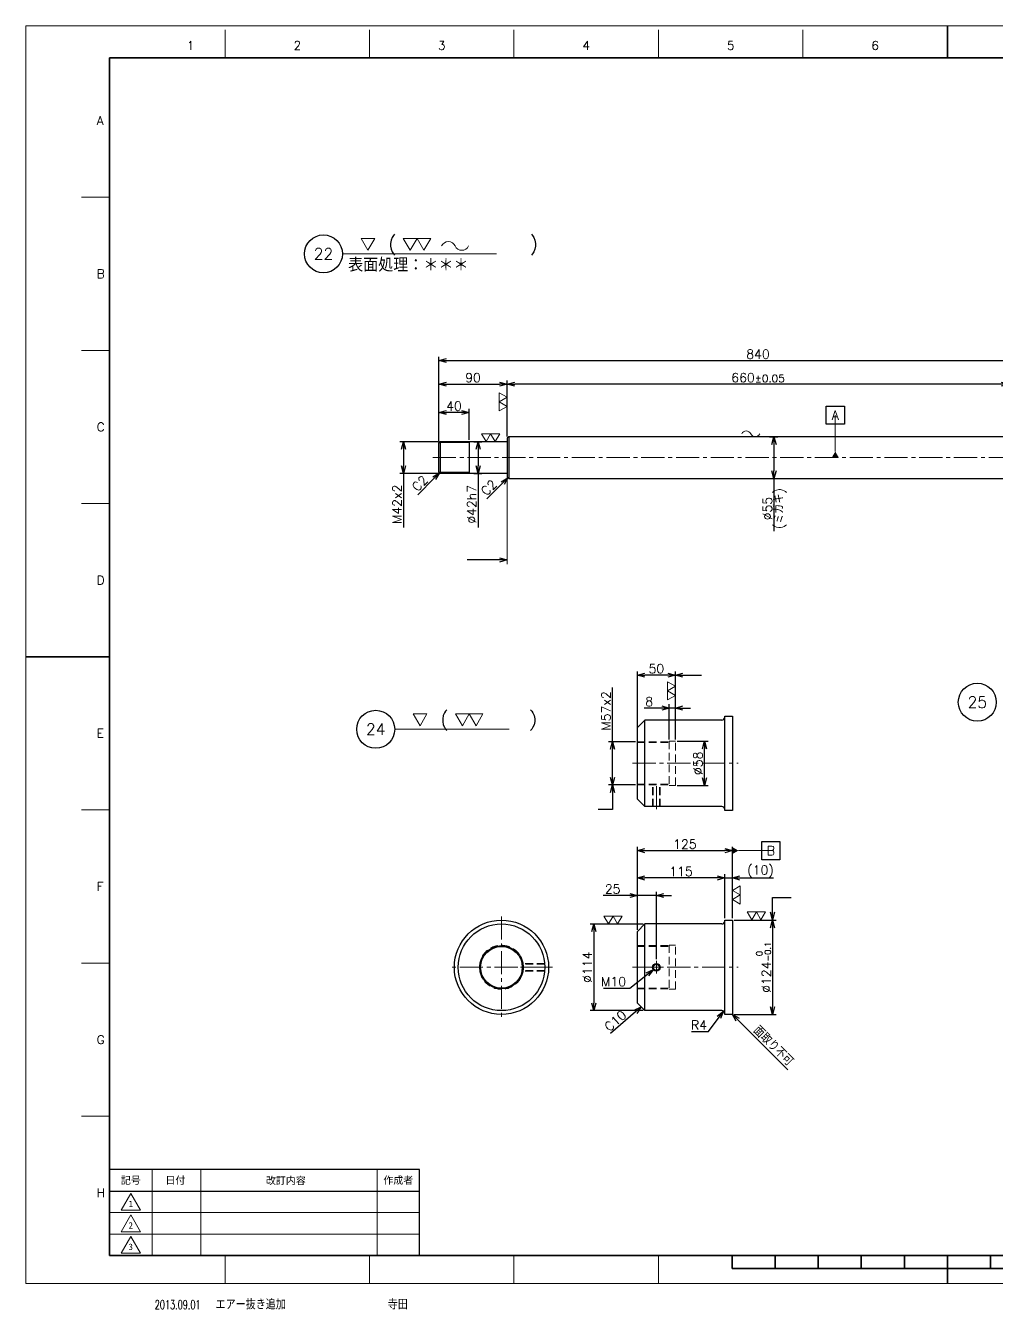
# Model space of a CAD drawing. Header units: millimetres. Extents: x 0 to 2352, y -34 to 1655.
# Drawn here: x 0 to 1277, y -34 to 1655 of the extents above; entities that cross this region are included whole.
import ezdxf
from ezdxf import colors
from ezdxf.entities.mleader import LeaderData, LeaderLine
from ezdxf.enums import TextEntityAlignment as Align
from ezdxf.math import Vec2, Vec3

# ---------------------------------------------------------------- set-up
doc = ezdxf.new("R2010")
doc.units = ezdxf.units.MM
doc.header["$LTSCALE"] = 1.6
doc.header["$PDMODE"] = 99
doc.header["$PDSIZE"] = 1
doc.linetypes.add('CENTER2', pattern=[28.575, 19.05, -3.175, 3.175, -3.175])
doc.linetypes.add('HIDDEN', pattern=[9.525, 6.35, -3.175])
for name, color, linetype, lineweight in [('04_HIDDEN', 2, 'HIDDEN', 13), ('05_CENTER', 4, 'CENTER2', 13), ('07_TEXT', 3, 'Continuous', 13), ('08_DIM', 3, 'Continuous', 13), ('90_FRAME', 5, 'Continuous', 35)]:
    doc.layers.add(name, color=color, linetype=linetype, lineweight=lineweight)
doc.layers.add('91_BLANK', color=5, linetype='Continuous', lineweight=0, plot=False)
doc.styles.add('KSS_TXT', font='txt.shx', dxfattribs={"bigfont": 'extfont2.shx'})
doc.styles.add('KSS_TXT_L', font='txt.shx', dxfattribs={"height": 3, "bigfont": 'extfont2.shx'})
doc.styles.add('MS_G', font='MS Gothic.ttf')
doc.styles.get("Standard").update_dxf_attribs({"font": 'txt.shx', "bigfont": 'extfont2.shx'})
doc.styles.add('表題用', font='MS PGothic.ttf')
doc.dimstyles.new('KSS_DIM', dxfattribs={"dimscale": 4, "dimtxt": 3, "dimasz": 2.5, "dimexe": 1.25, "dimexo": 0.625, "dimtad": 1, "dimdsep": 46, "dimtxsty": 'KSS_TXT', "dimblk": 'OPEN30', "dimcen": 0, "dimazin": 2, "dimtfac": 0.75, "dimtmove": 0, "dimatfit": 3, "dimldrblk": 'OPEN30', "dimfxl": 1.25, "dimtolj": 1, "dimarcsym": 0})
doc.dimstyles.new('KSS_DIM$3', dxfattribs={"dimscale": 4, "dimtxt": 3, "dimasz": 2.5, "dimexe": 1.25, "dimexo": 0.625, "dimtad": 1, "dimtih": 1, "dimtoh": 1, "dimdsep": 46, "dimtxsty": 'KSS_TXT', "dimblk": 'OPEN30', "dimcen": 0, "dimazin": 2, "dimtfac": 0.75, "dimtofl": 0, "dimtmove": 0, "dimatfit": 3, "dimldrblk": 'OPEN30', "dimfxl": 1.25, "dimtolj": 1, "dimarcsym": 0})
doc.dimstyles.new('KSS_DIM$4', dxfattribs={"dimscale": 4, "dimtxt": 3, "dimasz": 2.5, "dimexe": 1.25, "dimexo": 0.625, "dimtad": 1, "dimtih": 1, "dimtoh": 1, "dimdsep": 46, "dimtxsty": 'KSS_TXT', "dimblk": 'OPEN30', "dimcen": 0, "dimse1": 1, "dimazin": 2, "dimtfac": 0.75, "dimtofl": 0, "dimtmove": 0, "dimatfit": 3, "dimldrblk": 'OPEN30', "dimfxl": 1.25, "dimtolj": 1, "dimarcsym": 0})

# ---------------------------------------------------------------- blocks, each defined once
blk = doc.blocks.new('AM_BALLOON1')
at = {"transparency": 16777216}
blk.add_circle((0, 0), 5, dxfattribs=at)
blk.add_attdef('B_NUMBER', text='', height=3, dxfattribs=at).set_placement((0, 0), align=Align.MIDDLE_CENTER)
blk = doc.blocks.new('_OPEN')
at = {"color": 0, "linetype": 'ByBlock'}
for p, q in [((-1, 0.17), (0, 0)), ((0, 0), (-1, -0.17)), ((0, 0), (-1, 0))]:
    blk.add_line(p, q, dxfattribs=at)
blk = doc.blocks.new('p1ba01')
for p, q in [((0, 0), (-1.5, 2.6)), ((-1.5, 2.6), (1.5, 2.6)), ((1.5, 2.6), (0, 0))]:
    blk.add_line(p, q)
blk = doc.blocks.new('p1ba02')
for p, q in [((-1.5, 2.6), (1.5, 2.6)), ((0, 0), (-1.5, 2.6)), ((1.5, 2.6), (0, 0)), ((3, 0), (1.5, 2.6)), ((1.5, 2.6), (4.5, 2.6)), ((4.5, 2.6), (3, 0))]:
    blk.add_line(p, q)
blk = doc.blocks.new('p1ba05')
for centre, start, end in [((-2.95, 0.29), 24.2276, 155.5758), ((0, 1.62), 204.2276, 335.5758)]:
    blk.add_arc(centre, 1.62, start, end)
blk = doc.blocks.new('M10Tz')
at = {"color": 0}
for radius in [5, 4]:
    blk.add_circle((0, 0), radius, dxfattribs=at)
at = {"layer": '05_CENTER'}
for p, q in [((8.3, 0), (-8.3, 0)), ((0, -8.3), (0, 8.3))]:
    blk.add_line(p, q, dxfattribs=at)
blk = doc.blocks.new('_Open30')
at = {"color": 0, "linetype": 'ByBlock', "lineweight": -2}
for p, q in [((-1, 0.27), (0, 0)), ((0, 0), (-1, -0.27)), ((0, 0), (-1, 0))]:
    blk.add_line(p, q, dxfattribs=at)
blk = doc.blocks.new('*D154')
at = {"layer": '08_DIM', "color": 0, "lineweight": -2, "transparency": 16777216}
for p, q in [((543.6, 1108.4), (543.6, 1151.2)), ((583.6, 1110.4), (583.6, 1151.2)), ((573.6, 1146.2), (553.6, 1146.2))]:
    blk.add_line(p, q, dxfattribs=at)
at = {"layer": 'Defpoints', "color": 0, "transparency": 16777216}
for p in [(543.6, 1146.2), (543.6, 1105.9), (583.6, 1107.9)]:
    blk.add_point(p, dxfattribs=at)
at = {"layer": '08_DIM', "color": 0, "lineweight": -2, "transparency": 16777216, "xscale": 10, "yscale": 10, "zscale": 10, "rotation": 180}
blk.add_blockref('_Open30', (543.6, 1146.2), dxfattribs=at)
at = {"layer": '08_DIM', "color": 0, "lineweight": -2, "transparency": 16777216, "xscale": 10, "yscale": 10, "zscale": 10}
blk.add_blockref('_Open30', (583.6, 1146.2), dxfattribs=at)
at = {"layer": '08_DIM', "color": 0, "transparency": 16777216, "insert": (563.6, 1154.7), "char_height": 12, "attachment_point": 5, "style": 'KSS_TXT'}
blk.add_mtext('\\A1;40', dxfattribs=at)
blk = doc.blocks.new('*D155')
at = {"layer": '08_DIM', "color": 0, "lineweight": -2, "transparency": 16777216}
for p, q in [((543.6, 1108.4), (543.6, 1188.6)), ((553.6, 1183.6), (623.6, 1183.6)), ((633.6, 1114.9), (633.6, 1188.6))]:
    blk.add_line(p, q, dxfattribs=at)
at = {"layer": 'Defpoints', "color": 0, "transparency": 16777216}
for p in [(633.6, 1183.6), (543.6, 1105.9), (633.6, 1112.4)]:
    blk.add_point(p, dxfattribs=at)
at = {"layer": '08_DIM', "color": 0, "lineweight": -2, "transparency": 16777216, "xscale": 10, "yscale": 10, "zscale": 10, "rotation": 180}
blk.add_blockref('_Open30', (543.6, 1183.6), dxfattribs=at)
at = {"layer": '08_DIM', "color": 0, "lineweight": -2, "transparency": 16777216, "xscale": 10, "yscale": 10, "zscale": 10}
blk.add_blockref('_Open30', (633.6, 1183.6), dxfattribs=at)
at = {"layer": '08_DIM', "color": 0, "transparency": 16777216, "insert": (588.6, 1192.1), "char_height": 12, "attachment_point": 5, "style": 'KSS_TXT'}
blk.add_mtext('\\A1;90', dxfattribs=at)
blk = doc.blocks.new('*D156')
at = {"layer": '08_DIM', "color": 0, "lineweight": -2, "transparency": 16777216}
for p, q in [((543.6, 1108.4), (543.6, 1219.6)), ((1383.6, 1108.4), (1383.6, 1219.6)), ((553.6, 1214.6), (1373.6, 1214.6))]:
    blk.add_line(p, q, dxfattribs=at)
at = {"layer": 'Defpoints', "color": 0, "transparency": 16777216}
for p in [(1383.6, 1214.6), (543.6, 1105.9), (1383.6, 1105.9)]:
    blk.add_point(p, dxfattribs=at)
at = {"layer": '08_DIM', "color": 0, "lineweight": -2, "transparency": 16777216, "xscale": 10, "yscale": 10, "zscale": 10, "rotation": 180}
blk.add_blockref('_Open30', (543.6, 1214.6), dxfattribs=at)
at = {"layer": '08_DIM', "color": 0, "lineweight": -2, "transparency": 16777216, "xscale": 10, "yscale": 10, "zscale": 10}
blk.add_blockref('_Open30', (1383.6, 1214.6), dxfattribs=at)
at = {"layer": '08_DIM', "color": 0, "transparency": 16777216, "insert": (963.6, 1223.1), "char_height": 12, "attachment_point": 5, "style": 'KSS_TXT'}
blk.add_mtext('\\A1;840', dxfattribs=at)
blk = doc.blocks.new('*D157')
at = {"layer": '08_DIM', "color": 0, "lineweight": -2, "transparency": 16777216}
for p, q in [((543.1, 1107.9), (492.2, 1107.9)), ((497.2, 1097.9), (497.2, 1075.9)), ((543.1, 1065.9), (492.2, 1065.9)), ((497.2, 1065.9), (497.2, 994.9))]:
    blk.add_line(p, q, dxfattribs=at)
at = {"layer": 'Defpoints', "color": 0, "transparency": 16777216}
for p in [(545.6, 1107.9), (497.2, 1065.9), (545.6, 1065.9)]:
    blk.add_point(p, dxfattribs=at)
at = {"layer": '08_DIM', "color": 0, "lineweight": -2, "transparency": 16777216, "xscale": 10, "yscale": 10, "zscale": 10}
for p, rotation in [((497.2, 1107.9), 90), ((497.2, 1065.9), 270)]:
    blk.add_blockref('_Open30', p, dxfattribs=dict(at, rotation=rotation))
at = {"layer": '08_DIM', "color": 0, "transparency": 16777216, "insert": (488.7, 1025.4), "char_height": 12, "attachment_point": 5, "rotation": 90, "style": 'KSS_TXT'}
blk.add_mtext('\\A1;M42x2', dxfattribs=at)
blk = doc.blocks.new('*D158')
at = {"layer": '08_DIM', "color": 0, "lineweight": -2, "transparency": 16777216}
for p, q in [((589.6, 1107.9), (600.4, 1107.9)), ((595.4, 1097.9), (595.4, 1075.9)), ((589.6, 1065.9), (600.4, 1065.9)), ((595.4, 1065.9), (595.4, 994.9))]:
    blk.add_line(p, q, dxfattribs=at)
at = {"layer": 'Defpoints', "color": 0, "transparency": 16777216}
for p in [(587.1, 1107.9), (587.1, 1065.9), (595.4, 1065.9)]:
    blk.add_point(p, dxfattribs=at)
at = {"layer": '08_DIM', "color": 0, "lineweight": -2, "transparency": 16777216, "xscale": 10, "yscale": 10, "zscale": 10}
for p, rotation in [((595.4, 1107.9), 90), ((595.4, 1065.9), 270)]:
    blk.add_blockref('_Open30', p, dxfattribs=dict(at, rotation=rotation))
at = {"layer": '08_DIM', "color": 0, "transparency": 16777216, "insert": (586.9, 1025.4), "char_height": 12, "attachment_point": 5, "rotation": 90, "style": 'KSS_TXT'}
blk.add_mtext('\\A1;%%C42h7', dxfattribs=at)
blk = doc.blocks.new('*D163')
at = {"layer": '08_DIM', "color": 0, "lineweight": -2, "transparency": 16777216}
for p, q in [((633.6, 1114.9), (633.6, 1188.6)), ((1283.6, 1183.6), (643.6, 1183.6)), ((1293.6, 1114.9), (1293.6, 1188.6))]:
    blk.add_line(p, q, dxfattribs=at)
at = {"layer": 'Defpoints', "color": 0, "transparency": 16777216}
for p in [(633.6, 1183.6), (633.6, 1112.4), (1293.6, 1112.4)]:
    blk.add_point(p, dxfattribs=at)
at = {"layer": '08_DIM', "color": 0, "lineweight": -2, "transparency": 16777216, "xscale": 10, "yscale": 10, "zscale": 10, "rotation": 180}
blk.add_blockref('_Open30', (633.6, 1183.6), dxfattribs=at)
at = {"layer": '08_DIM', "color": 0, "lineweight": -2, "transparency": 16777216, "xscale": 10, "yscale": 10, "zscale": 10}
blk.add_blockref('_Open30', (1293.6, 1183.6), dxfattribs=at)
at = {"layer": '08_DIM', "color": 0, "transparency": 16777216, "insert": (963.6, 1192.1), "char_height": 12, "attachment_point": 5, "style": 'KSS_TXT'}
blk.add_mtext('660{\\H10.000000;%%p0.05}', dxfattribs=at)
blk = doc.blocks.new('*D164')
at = {"layer": '08_DIM', "color": 0, "lineweight": -2, "transparency": 16777216}
blk.add_line((537.5, 1059.9), (515.8, 1038.1), dxfattribs=at)
at = {"layer": 'Defpoints', "color": 0, "transparency": 16777216}
for p in [(544.6, 1066.9), (514.2, 1036.6), (514.2, 1036.6)]:
    blk.add_point(p, dxfattribs=at)
at = {"layer": '08_DIM', "color": 0, "lineweight": -2, "transparency": 16777216, "xscale": 10, "yscale": 10, "zscale": 10, "rotation": 45.00000000013001}
blk.add_blockref('_Open30', (544.6, 1066.9), dxfattribs=at)
at = {"layer": '08_DIM', "color": 0, "transparency": 16777216, "insert": (518.6, 1053), "char_height": 12, "attachment_point": 5, "rotation": 45, "style": 'KSS_TXT'}
blk.add_mtext('\\A1;C2', dxfattribs=at)
blk = doc.blocks.new('*D165')
at = {"layer": '08_DIM', "color": 0, "lineweight": -2, "transparency": 16777216}
blk.add_line((627.5, 1053.4), (606.7, 1032.5), dxfattribs=at)
at = {"layer": 'Defpoints', "color": 0, "transparency": 16777216}
for p in [(634.6, 1060.4), (596.4, 1022.3), (596.4, 1022.3)]:
    blk.add_point(p, dxfattribs=at)
at = {"layer": '08_DIM', "color": 0, "lineweight": -2, "transparency": 16777216, "xscale": 10, "yscale": 10, "zscale": 10, "rotation": 45}
blk.add_blockref('_Open30', (634.6, 1060.4), dxfattribs=at)
at = {"layer": '08_DIM', "color": 0, "transparency": 16777216, "insert": (609.5, 1047.4), "char_height": 12, "attachment_point": 5, "rotation": 45, "style": 'KSS_TXT'}
blk.add_mtext('\\A1;C2', dxfattribs=at)
blk = doc.blocks.new('*D168')
at = {"layer": '08_DIM', "color": 0, "lineweight": -2, "transparency": 16777216}
for p, q in [((978.8, 1114.4), (989.6, 1114.4)), ((984.6, 1104.4), (984.6, 1069.4)), ((978.8, 1059.4), (989.6, 1059.4)), ((984.6, 1059.4), (984.6, 990.2))]:
    blk.add_line(p, q, dxfattribs=at)
at = {"layer": 'Defpoints', "color": 0, "transparency": 16777216}
for p in [(976.3, 1114.4), (976.3, 1059.4), (984.6, 1059.4)]:
    blk.add_point(p, dxfattribs=at)
at = {"layer": '08_DIM', "color": 0, "lineweight": -2, "transparency": 16777216, "xscale": 10, "yscale": 10, "zscale": 10}
for p, rotation in [((984.6, 1114.4), 90), ((984.6, 1059.4), 270)]:
    blk.add_blockref('_Open30', p, dxfattribs=dict(at, rotation=rotation))
at = {"layer": '08_DIM', "color": 0, "transparency": 16777216, "char_height": 12, "attachment_point": 5, "rotation": 90, "style": 'KSS_TXT'}
for s, insert in [('\\A1;%%C55', (976.1, 1019.8)), ('\\A1;(ミガキ)', (993.1, 1019.8))]:
    blk.add_mtext(s, dxfattribs=dict(at, insert=insert))
blk = doc.blocks.new('AM_DATUM')
at = {"transparency": 16777216}
blk.add_lwpolyline([(3, -3), (-3, -3), (-3, 3), (3, 3)], close=True, dxfattribs=at)
blk.add_attdef('DATUM', text='', height=3, dxfattribs=at).set_placement((0, 0), align=Align.MIDDLE)
blk = doc.blocks.new('_DatumFilled')
at = {"color": 0, "linetype": 'ByBlock'}
blk.add_solid([(0, 0.58), (-1, 0), (0, -0.58)], dxfattribs=at)
blk = doc.blocks.new('*D178')
at = {"layer": '08_DIM', "color": 0, "lineweight": -2, "transparency": 16777216}
for p, q in [((772.1, 713), (772.1, 784.1)), ((802.4, 713), (767.1, 713)), ((772.1, 666), (772.1, 703)), ((802.4, 656), (767.1, 656))]:
    blk.add_line(p, q, dxfattribs=at)
at = {"layer": 'Defpoints', "color": 0, "transparency": 16777216}
for p in [(772.1, 713), (804.9, 713), (804.9, 656)]:
    blk.add_point(p, dxfattribs=at)
at = {"layer": '08_DIM', "color": 0, "lineweight": -2, "transparency": 16777216, "xscale": 10, "yscale": 10, "zscale": 10}
for p, rotation in [((772.1, 713), 90), ((772.1, 656), 270)]:
    blk.add_blockref('_Open30', p, dxfattribs=dict(at, rotation=rotation))
at = {"layer": '08_DIM', "color": 0, "transparency": 16777216, "insert": (763.6, 753.5), "char_height": 12, "attachment_point": 5, "rotation": 90, "style": 'KSS_TXT'}
blk.add_mtext('\\A1;M57x2', dxfattribs=at)
blk = doc.blocks.new('*D179')
at = {"layer": '08_DIM', "color": 0, "lineweight": -2, "transparency": 16777216}
for p, q in [((812.4, 473), (742.6, 473)), ((747.6, 463), (747.6, 369)), ((812.4, 359), (742.6, 359))]:
    blk.add_line(p, q, dxfattribs=at)
at = {"layer": 'Defpoints', "color": 0, "transparency": 16777216}
for p in [(814.9, 473), (747.6, 359), (814.9, 359)]:
    blk.add_point(p, dxfattribs=at)
at = {"layer": '08_DIM', "color": 0, "lineweight": -2, "transparency": 16777216, "xscale": 10, "yscale": 10, "zscale": 10}
for p, rotation in [((747.6, 473), 90), ((747.6, 359), 270)]:
    blk.add_blockref('_Open30', p, dxfattribs=dict(at, rotation=rotation))
at = {"layer": '08_DIM', "color": 0, "transparency": 16777216, "insert": (739.1, 416), "char_height": 12, "attachment_point": 5, "rotation": 90, "style": 'KSS_TXT'}
blk.add_mtext('\\A1;%%C114', dxfattribs=at)
blk = doc.blocks.new('*D180')
at = {"layer": '08_DIM', "color": 0, "lineweight": -2, "transparency": 16777216}
for p, q in [((932.4, 478), (987.7, 478)), ((982.7, 468), (982.7, 364)), ((932.4, 354), (987.7, 354))]:
    blk.add_line(p, q, dxfattribs=at)
at = {"layer": 'Defpoints', "color": 0, "transparency": 16777216}
for p in [(929.9, 478), (929.9, 354), (982.7, 354)]:
    blk.add_point(p, dxfattribs=at)
at = {"layer": '08_DIM', "color": 0, "lineweight": -2, "transparency": 16777216, "xscale": 10, "yscale": 10, "zscale": 10}
for p, rotation in [((982.7, 478), 90), ((982.7, 354), 270)]:
    blk.add_blockref('_Open30', p, dxfattribs=dict(at, rotation=rotation))
at = {"layer": '08_DIM', "color": 0, "transparency": 16777216, "insert": (970.9, 416), "char_height": 12, "attachment_point": 5, "rotation": 90, "style": 'KSS_TXT'}
blk.add_mtext('%%C124{\\H8.000000;\\S 0^ -0.1;}', dxfattribs=at)
blk = doc.blocks.new('*D181')
at = {"layer": '08_DIM', "color": 0, "lineweight": -2, "transparency": 16777216}
for p, q in [((909.9, 533.6), (899.9, 533.6)), ((919.9, 480.5), (919.9, 538.6)), ((919.9, 533.6), (929.9, 533.6)), ((929.9, 480.5), (929.9, 538.6)), ((939.9, 533.6), (983.9, 533.6))]:
    blk.add_line(p, q, dxfattribs=at)
at = {"layer": 'Defpoints', "color": 0, "transparency": 16777216}
for p in [(929.9, 533.6), (919.9, 478), (929.9, 478)]:
    blk.add_point(p, dxfattribs=at)
at = {"layer": '08_DIM', "color": 0, "lineweight": -2, "transparency": 16777216, "xscale": 10, "yscale": 10, "zscale": 10}
blk.add_blockref('_Open30', (919.9, 533.6), dxfattribs=at)
at = {"layer": '08_DIM', "color": 0, "lineweight": -2, "transparency": 16777216, "xscale": 10, "yscale": 10, "zscale": 10, "rotation": 180}
blk.add_blockref('_Open30', (929.9, 533.6), dxfattribs=at)
at = {"layer": '08_DIM', "color": 0, "transparency": 16777216, "insert": (966.9, 542.1), "char_height": 12, "attachment_point": 5, "style": 'KSS_TXT'}
blk.add_mtext('\\A1;(10)', dxfattribs=at)
blk = doc.blocks.new('*D182')
at = {"layer": '08_DIM', "color": 0, "lineweight": -2, "transparency": 16777216}
for p, q in [((804.9, 465.5), (804.9, 538.6)), ((909.9, 533.6), (814.9, 533.6)), ((919.9, 480.5), (919.9, 538.6))]:
    blk.add_line(p, q, dxfattribs=at)
at = {"layer": 'Defpoints', "color": 0, "transparency": 16777216}
for p in [(804.9, 533.6), (919.9, 478), (804.9, 463)]:
    blk.add_point(p, dxfattribs=at)
at = {"layer": '08_DIM', "color": 0, "lineweight": -2, "transparency": 16777216, "xscale": 10, "yscale": 10, "zscale": 10, "rotation": 180}
blk.add_blockref('_Open30', (804.9, 533.6), dxfattribs=at)
at = {"layer": '08_DIM', "color": 0, "lineweight": -2, "transparency": 16777216, "xscale": 10, "yscale": 10, "zscale": 10}
blk.add_blockref('_Open30', (919.9, 533.6), dxfattribs=at)
at = {"layer": '08_DIM', "color": 0, "transparency": 16777216, "insert": (862.4, 542.1), "char_height": 12, "attachment_point": 5, "style": 'KSS_TXT'}
blk.add_mtext('\\A1;115', dxfattribs=at)
blk = doc.blocks.new('*D183')
at = {"layer": '08_DIM', "color": 0, "lineweight": -2, "transparency": 16777216}
for p, q in [((804.9, 465.5), (804.9, 574.6)), ((929.9, 480.5), (929.9, 574.6)), ((814.9, 569.6), (919.9, 569.6))]:
    blk.add_line(p, q, dxfattribs=at)
at = {"layer": 'Defpoints', "color": 0, "transparency": 16777216}
for p in [(929.9, 569.6), (929.9, 478), (804.9, 463)]:
    blk.add_point(p, dxfattribs=at)
at = {"layer": '08_DIM', "color": 0, "lineweight": -2, "transparency": 16777216, "xscale": 10, "yscale": 10, "zscale": 10, "rotation": 180}
blk.add_blockref('_Open30', (804.9, 569.6), dxfattribs=at)
at = {"layer": '08_DIM', "color": 0, "lineweight": -2, "transparency": 16777216, "xscale": 10, "yscale": 10, "zscale": 10}
blk.add_blockref('_Open30', (929.9, 569.6), dxfattribs=at)
at = {"layer": '08_DIM', "color": 0, "transparency": 16777216, "insert": (867.4, 578.1), "char_height": 12, "attachment_point": 5, "style": 'KSS_TXT'}
blk.add_mtext('\\A1;125', dxfattribs=at)
blk = doc.blocks.new('*D184')
at = {"layer": '08_DIM', "color": 0, "lineweight": -2, "transparency": 16777216}
for p, q in [((794.9, 510.5), (759.9, 510.5)), ((804.9, 465.5), (804.9, 515.5)), ((829.9, 510.5), (804.9, 510.5)), ((829.9, 426.9), (829.9, 515.5)), ((839.9, 510.5), (849.9, 510.5))]:
    blk.add_line(p, q, dxfattribs=at)
at = {"layer": 'Defpoints', "color": 0, "transparency": 16777216}
for p in [(804.9, 510.5), (804.9, 463), (829.9, 424.4)]:
    blk.add_point(p, dxfattribs=at)
at = {"layer": '08_DIM', "color": 0, "lineweight": -2, "transparency": 16777216, "xscale": 10, "yscale": 10, "zscale": 10}
blk.add_blockref('_Open30', (804.9, 510.5), dxfattribs=at)
at = {"layer": '08_DIM', "color": 0, "lineweight": -2, "transparency": 16777216, "xscale": 10, "yscale": 10, "zscale": 10, "rotation": 180}
blk.add_blockref('_Open30', (829.9, 510.5), dxfattribs=at)
at = {"layer": '08_DIM', "color": 0, "transparency": 16777216, "insert": (772.4, 519), "char_height": 12, "attachment_point": 5, "style": 'KSS_TXT'}
blk.add_mtext('\\A1;25', dxfattribs=at)
blk = doc.blocks.new('*D185')
at = {"layer": '08_DIM', "color": 0, "lineweight": -2, "transparency": 16777216}
for p, q in [((857.4, 713.5), (898.1, 713.5)), ((893.1, 665.5), (893.1, 703.5)), ((857.4, 655.5), (898.1, 655.5))]:
    blk.add_line(p, q, dxfattribs=at)
at = {"layer": 'Defpoints', "color": 0, "transparency": 16777216}
for p in [(854.9, 713.5), (893.1, 713.5), (854.9, 655.5)]:
    blk.add_point(p, dxfattribs=at)
at = {"layer": '08_DIM', "color": 0, "lineweight": -2, "transparency": 16777216, "xscale": 10, "yscale": 10, "zscale": 10}
for p, rotation in [((893.1, 713.5), 90), ((893.1, 655.5), 270)]:
    blk.add_blockref('_Open30', p, dxfattribs=dict(at, rotation=rotation))
at = {"layer": '08_DIM', "color": 0, "transparency": 16777216, "insert": (884.6, 684.5), "char_height": 12, "attachment_point": 5, "rotation": 90, "style": 'KSS_TXT'}
blk.add_mtext('\\A1;%%C58', dxfattribs=at)
blk = doc.blocks.new('*D186')
at = {"layer": '08_DIM', "color": 0, "lineweight": -2, "transparency": 16777216}
for p, q in [((846.9, 716), (846.9, 762.3)), ((854.9, 716), (854.9, 762.3)), ((836.9, 757.3), (813.9, 757.3)), ((854.9, 757.3), (846.9, 757.3)), ((864.9, 757.3), (874.9, 757.3))]:
    blk.add_line(p, q, dxfattribs=at)
at = {"layer": 'Defpoints', "color": 0, "transparency": 16777216}
for p in [(846.9, 757.3), (846.9, 713.5), (854.9, 713.5)]:
    blk.add_point(p, dxfattribs=at)
at = {"layer": '08_DIM', "color": 0, "lineweight": -2, "transparency": 16777216, "xscale": 10, "yscale": 10, "zscale": 10}
blk.add_blockref('_Open30', (846.9, 757.3), dxfattribs=at)
at = {"layer": '08_DIM', "color": 0, "lineweight": -2, "transparency": 16777216, "xscale": 10, "yscale": 10, "zscale": 10, "rotation": 180}
blk.add_blockref('_Open30', (854.9, 757.3), dxfattribs=at)
at = {"layer": '08_DIM', "color": 0, "transparency": 16777216, "insert": (820.4, 765.8), "char_height": 12, "attachment_point": 5, "style": 'KSS_TXT'}
blk.add_mtext('\\A1;8', dxfattribs=at)
blk = doc.blocks.new('*D187')
at = {"layer": '08_DIM', "color": 0, "lineweight": -2, "transparency": 16777216}
for p, q in [((804.9, 727), (804.9, 805.5)), ((844.9, 800.5), (814.9, 800.5)), ((854.9, 716), (854.9, 805.5))]:
    blk.add_line(p, q, dxfattribs=at)
at = {"layer": 'Defpoints', "color": 0, "transparency": 16777216}
for p in [(804.9, 800.5), (804.9, 724.5), (854.9, 713.5)]:
    blk.add_point(p, dxfattribs=at)
at = {"layer": '08_DIM', "color": 0, "lineweight": -2, "transparency": 16777216, "xscale": 10, "yscale": 10, "zscale": 10, "rotation": 180}
blk.add_blockref('_Open30', (804.9, 800.5), dxfattribs=at)
at = {"layer": '08_DIM', "color": 0, "lineweight": -2, "transparency": 16777216, "xscale": 10, "yscale": 10, "zscale": 10}
blk.add_blockref('_Open30', (854.9, 800.5), dxfattribs=at)
at = {"layer": '08_DIM', "color": 0, "transparency": 16777216, "insert": (829.9, 809), "char_height": 12, "attachment_point": 5, "style": 'KSS_TXT'}
blk.add_mtext('\\A1;50', dxfattribs=at)
blk = doc.blocks.new('*D188')
at = {"layer": '08_DIM', "color": 0, "lineweight": -2, "transparency": 16777216}
for p, q in [((898.5, 331.6), (912.3, 350.2)), ((876, 331.6), (898.5, 331.6))]:
    blk.add_line(p, q, dxfattribs=at)
at = {"layer": 'Defpoints', "color": 0, "transparency": 16777216}
for p in [(915.9, 355), (918.2, 358.2)]:
    blk.add_point(p, dxfattribs=at)
at = {"layer": '08_DIM', "color": 0, "lineweight": -2, "transparency": 16777216, "xscale": 10, "yscale": 10, "zscale": 10, "rotation": 53.43975663574032}
blk.add_blockref('_Open30', (918.2, 358.2), dxfattribs=at)
at = {"layer": '08_DIM', "color": 0, "transparency": 16777216, "insert": (886, 340.1), "char_height": 12, "attachment_point": 5, "style": 'KSS_TXT'}
blk.add_mtext('\\A1;R4', dxfattribs=at)
blk = doc.blocks.new('*D189')
at = {"layer": '08_DIM', "color": 0, "lineweight": -2, "transparency": 16777216}
blk.add_line((802.3, 357.4), (769.6, 328.8), dxfattribs=at)
at = {"layer": 'Defpoints', "color": 0, "transparency": 16777216}
for p in [(809.9, 364), (753.1, 314.3), (753.1, 314.3)]:
    blk.add_point(p, dxfattribs=at)
at = {"layer": '08_DIM', "color": 0, "lineweight": -2, "transparency": 16777216, "xscale": 10, "yscale": 10, "zscale": 10, "rotation": 41.23736737987498}
blk.add_blockref('_Open30', (809.9, 364), dxfattribs=at)
at = {"layer": '08_DIM', "color": 0, "transparency": 16777216, "insert": (775.9, 345.5), "char_height": 12, "attachment_point": 5, "rotation": 41.2374, "style": 'KSS_TXT'}
blk.add_mtext('\\A1;C10', dxfattribs=at)
blk = doc.blocks.new('*D190')
at = {"layer": '08_DIM', "color": 0, "lineweight": -2, "transparency": 16777216}
for p, q in [((795, 388.7), (818, 406.8)), ((760.3, 388.7), (795, 388.7))]:
    blk.add_line(p, q, dxfattribs=at)
at = {"layer": 'Defpoints', "color": 0, "transparency": 16777216}
for p in [(825.9, 412.9), (833.8, 419.1)]:
    blk.add_point(p, dxfattribs=at)
at = {"layer": '08_DIM', "color": 0, "lineweight": -2, "transparency": 16777216, "xscale": 10, "yscale": 10, "zscale": 10, "rotation": 38.10116387987733}
blk.add_blockref('_Open30', (825.9, 412.9), dxfattribs=at)
at = {"layer": '08_DIM', "color": 0, "transparency": 16777216, "insert": (773.5, 397.2), "char_height": 12, "attachment_point": 5, "style": 'KSS_TXT'}
blk.add_mtext('\\A1;M10', dxfattribs=at)

msp = doc.modelspace()

# ---------------------------------------------------------------- linework, layer by layer
at = {"color": 0}
for p, q in [((543.603, 1105.95), (545.603, 1107.95)), ((543.603, 1105.95), (545.603, 1107.95)), ((543.603, 1067.95), (543.603, 1105.95)), ((543.603, 1067.95), (543.603, 1105.95)), ((543.603, 1067.95), (543.603, 1105.95)), ((583.603, 1106.642), (544.296, 1106.642)), ((545.603, 1107.95), (633.603, 1107.95)), ((545.603, 1107.95), (545.603, 1065.95)), ((545.603, 1107.95), (545.603, 1065.95)), ((545.603, 1107.95), (545.603, 1065.95)), ((583.603, 1107.95), (583.603, 1065.95)), ((635.603, 1114.45), (635.603, 1059.45)), ((545.603, 1065.95), (543.603, 1067.95)), ((545.603, 1065.95), (543.603, 1067.95)), ((583.603, 1067.257), (544.296, 1067.257)), ((633.603, 1065.95), (545.603, 1065.95)), ((919.851, 622.503), (919.851, 746.503)), ((919.851, 746.503), (929.851, 746.503)), ((929.851, 746.503), (929.851, 622.503)), ((814.851, 741.503), (804.851, 731.503)), ((804.851, 637.503), (804.851, 731.503)), ((814.851, 627.503), (814.851, 741.503)), ((915.851, 741.503), (814.851, 741.503)), ((804.851, 637.503), (814.851, 627.503)), ((915.851, 627.503), (814.851, 627.503)), ((929.851, 622.503), (919.851, 622.503)), ((919.851, 354.01), (919.851, 478.01)), ((919.851, 478.01), (929.851, 478.01)), ((929.851, 478.01), (929.851, 354.01)), ((814.851, 473.01), (804.851, 463.01)), ((804.851, 369.01), (804.851, 463.01)), ((814.851, 359.01), (814.851, 473.01)), ((915.851, 473.01), (814.851, 473.01)), ((804.851, 369.01), (814.851, 359.01)), ((915.851, 359.01), (814.851, 359.01)), ((929.851, 354.01), (919.851, 354.01))]:
    msp.add_line(p, q, dxfattribs=at)
msp.add_lwpolyline([(1293.603, 1061.45), (1293.603, 1112.45), (1291.603, 1114.45), (635.603, 1114.45), (633.603, 1112.45), (633.603, 1061.45), (635.603, 1059.45), (1291.603, 1059.45)], close=True, dxfattribs=at)
for radius in [62, 57, 28.5, 27.418]:
    msp.add_circle((626.049, 416.01), radius, dxfattribs=at)
for centre, radius, start, end in [((915.851, 745.503), 4, 270, 0), ((916.252, 623.926), 3.6, 1.233582, 96.394568), ((915.851, 477.01), 4, 270, 0), ((916.252, 355.433), 3.6, 1.233582, 96.394568)]:
    msp.add_arc(centre, radius, start, end, dxfattribs=at)
at = {"layer": '04_HIDDEN'}
for p, q in [((804.851, 713.003), (846.851, 713.003)), ((804.851, 711.921), (846.851, 711.921)), ((804.851, 657.086), (846.851, 657.086)), ((804.851, 656.003), (846.851, 656.003)), ((824.851, 627.503), (824.851, 656.003)), ((825.851, 627.503), (825.851, 656.003)), ((833.851, 627.503), (833.851, 656.003)), ((834.851, 627.503), (834.851, 656.003)), ((804.851, 444.51), (846.851, 444.51)), ((804.851, 443.428), (846.851, 443.428)), ((682.829, 421.01), (654.107, 421.01)), ((682.829, 411.01), (654.107, 411.01)), ((682.908, 420.01), (654.267, 420.01)), ((682.908, 412.01), (654.267, 412.01)), ((804.851, 388.593), (846.851, 388.593)), ((804.851, 387.51), (846.851, 387.51))]:
    msp.add_line(p, q, dxfattribs=at)
for points in [[(854.851, 713.503), (846.851, 713.503), (846.851, 655.503), (854.851, 655.503)], [(854.851, 445.01), (846.851, 445.01), (846.851, 387.01), (854.851, 387.01)]]:
    msp.add_lwpolyline(points, close=True, dxfattribs=at)
msp.add_circle((626.049, 416.01), 29, dxfattribs=at)
at = {"layer": '05_CENTER'}
for p, q in [((535.681, 1086.95), (1391.525, 1086.95)), ((798.481, 684.503), (937.625, 684.503)), ((829.851, 624.116), (829.851, 659.391)), ((626.049, 483.087), (626.049, 348.933)), ((693.126, 416.01), (558.972, 416.01)), ((679.437, 416.01), (651.161, 416.01)), ((798.481, 416.01), (937.625, 416.01))]:
    msp.add_line(p, q, dxfattribs=at)
at = {"layer": '08_DIM'}
for p, q in [((416.879, 1355.101), (619.327, 1355.101)), ((633.603, 1061.45), (633.603, 946.851)), ((485.611, 729.295), (636.003, 729.295))]:
    msp.add_line(p, q, dxfattribs=at)
at = {"layer": '90_FRAME', "color": 4, "lineweight": 13}
for p, q in [((262.346, 1613), (262.346, 1649.812)), ((452.437, 1613), (452.437, 1649.812)), ((642.528, 1613), (642.528, 1649.812)), ((832.619, 1613), (832.619, 1649.812)), ((1022.71, 1613), (1022.71, 1649.812)), ((110.322, 1429.72), (73.51, 1429.72)), ((110.322, 1228.088), (73.51, 1228.088)), ((110.322, 1026.456), (73.51, 1026.456)), ((110.322, 623.192), (73.51, 623.192)), ((110.322, 421.56), (73.51, 421.56)), ((110.322, 219.928), (73.51, 219.928)), ((262.346, 0), (262.346, 36.647)), ((452.437, 0), (452.437, 36.647)), ((642.528, 0), (642.528, 36.647)), ((832.619, 0), (832.619, 36.647))]:
    msp.add_line(p, q, dxfattribs=at)
at = {"layer": '90_FRAME'}
for p, q in [((1212.8, 1655.492), (1212.8, 1613)), ((0, 824.824), (110.322, 824.824)), ((929.632, 19.657), (929.632, 36.647)), ((986.266, 19.657), (986.266, 36.647)), ((1042.899, 19.657), (1042.899, 36.647)), ((1099.533, 19.657), (1099.533, 36.647)), ((1156.167, 19.657), (1156.167, 36.647)), ((1212.8, 0), (1212.8, 36.647)), ((1269.434, 19.657), (1269.434, 36.647)), ((929.632, 19.657), (1495.969, 19.657))]:
    msp.add_line(p, q, dxfattribs=at)
at = {"layer": '90_FRAME', "color": 0, "lineweight": 13}
for p, q in [((166.322, 36.647), (166.322, 149.79)), ((230.322, 36.647), (230.322, 149.79)), ((462.322, 36.647), (462.322, 149.79)), ((110.322, 93.219), (518.322, 93.219)), ((110.322, 64.933), (518.322, 64.933))]:
    msp.add_line(p, q, dxfattribs=at)
at = {"layer": '90_FRAME', "color": 0, "lineweight": 25}
msp.add_line((110.322, 121.504), (518.322, 121.504), dxfattribs=at)
at = {"layer": '90_FRAME'}
msp.add_lwpolyline([(110.322, 36.647), (2315.279, 36.647), (2315.279, 1613), (110.322, 1613)], close=True, dxfattribs=at)
at = {"layer": '90_FRAME', "color": 0, "lineweight": 25}
msp.add_lwpolyline([(110.322, 36.647), (518.322, 36.647), (518.322, 149.79), (110.322, 149.79)], close=True, dxfattribs=at)
at = {"layer": '90_FRAME', "color": 0, "lineweight": 13}
for points in [[(125.594, 96.223), (138.322, 118.269), (151.051, 96.223), (125.594, 96.223)], [(125.594, 67.937), (138.322, 89.984), (151.051, 67.937), (125.594, 67.937)], [(125.594, 39.652), (138.322, 61.698), (151.051, 39.652), (125.594, 39.652)]]:
    msp.add_lwpolyline(points, dxfattribs=at)
at = {"layer": '91_BLANK'}
msp.add_lwpolyline([(0, 0), (2352.09, 0), (2352.09, 1655.492), (0, 1655.492)], close=True, dxfattribs=at)

# ---------------------------------------------------------------- block references
at = {"color": 0, "rotation": 90}
msp.add_blockref('M10Tz', (829.851, 416.01), dxfattribs=at)
at = {"layer": '08_DIM'}
for name, p, xscale, yscale, zscale in [('p1ba01', (450.291, 1359.87), 6, 6, 6), ('p1ba02', (505.916, 1359.775), 6, 6, 6), ('p1ba05', (573.907, 1359.775), 6, 6, 6), ('p1ba02', (605.742, 1107.95), 4, 4, 4), ('p1ba05', (959.915, 1114.45), 4, 4, 4), ('p1ba01', (519.023, 734.064), 6, 6, 6), ('p1ba02', (574.648, 733.968), 6, 6, 6), ('p1ba02', (766.912, 473.01), 4, 4, 4), ('p1ba02', (955.483, 478.51), 4, 4, 4)]:
    msp.add_blockref(name, p, dxfattribs=dict(at, xscale=xscale, yscale=yscale, zscale=zscale))
at = {"layer": '08_DIM', "yscale": 4, "zscale": 4}
for p, xscale, rotation in [((633.603, 1166.409), -4, 89.99999999999999), ((854.851, 773.974), 4, 90), ((929.851, 517.248), 4, 270)]:
    msp.add_blockref('p1ba02', p, dxfattribs=dict(at, xscale=xscale, rotation=rotation))

# ---------------------------------------------------------------- texts
at = {"layer": '07_TEXT', "style": 'KSS_TXT'}
for s, p in [('(          )', (476.903, 1359.418)), ('(      )', (545.635, 733.612))]:
    msp.add_text(s, height=18, dxfattribs=at).set_placement(p)
at = {"layer": '07_TEXT', "insert": (424.288, 1349.587), "char_height": 18, "attachment_point": 1, "style": 'KSS_TXT'}
msp.add_mtext('表面処理：＊＊＊', dxfattribs=at)
at = {"layer": '08_DIM', "insert": (955.912, 331.484), "char_height": 12, "attachment_point": 7, "rotation": 315, "style": 'KSS_TXT_L'}
msp.add_mtext('面取り不可', dxfattribs=at)
at = {"layer": '90_FRAME', "color": 0, "lineweight": 13, "style": 'KSS_TXT'}
for s, p in [('1', (216.91, 1620.332)), ('2', (357.392, 1620.332)), ('3', (547.482, 1620.332)), ('4', (737.573, 1620.332)), ('5', (927.664, 1620.332)), ('6', (1117.755, 1620.332))]:
    msp.add_text(s, height=11.36, dxfattribs=at).set_placement(p, align=Align.BOTTOM_CENTER)
for s, p in [('A', (93.599, 1530.536)), ('B', (93.599, 1328.904)), ('C', (93.599, 1127.272)), ('D', (93.599, 925.64)), ('E', (93.599, 724.008)), ('F', (93.599, 522.376)), ('G', (93.599, 320.744)), ('H', (93.599, 119.111))]:
    msp.add_text(s, height=11.36, dxfattribs=at).set_placement(p, align=Align.MIDDLE_LEFT)
at = {"layer": '90_FRAME', "color": 0, "style": '表題用'}
for s, p in [('記号', (138.322, 135.647)), ('日付', (196.948, 135.647)), ('作成者', (490.322, 135.647))]:
    msp.add_text(s, height=9.6, dxfattribs=at).set_placement(p, align=Align.MIDDLE_CENTER)
msp.add_text('改訂内容', height=9.6, dxfattribs=at).set_placement((342.322, 135.647), align=Align.MIDDLE)
at = {"layer": '90_FRAME', "color": 0, "lineweight": 13, "style": 'MS_G'}
for s, p in [('1', (138.322, 104.533)), ('2', (138.322, 76.247)), ('3', (138.322, 47.962))]:
    msp.add_text(s, height=8.486, dxfattribs=at).set_placement(p, align=Align.MIDDLE)
at = {"layer": '90_FRAME', "color": 3, "lineweight": 13, "width": 0.65}
msp.add_text('2013.09.01', height=12, dxfattribs=at).set_placement((169.907, -34.168))
at = {"layer": '90_FRAME', "color": 3, "lineweight": 13}
for s, p in [('エアー抜き追加', (249.873, -34.168)), ('寺田', (476.42, -34.168))]:
    msp.add_text(s, height=12, dxfattribs=at).set_placement(p)

# ---------------------------------------------------------------- dimensions: what is measured, and where the dimension line sits
at = {"layer": '08_DIM'}
for base, p1, p2, picture, middle in [((1383.603, 1214.588), (543.603, 1105.95), (1383.603, 1105.95), '*D156', (963.603, 1223.088)), ((633.603, 1183.635), (543.603, 1105.95), (633.603, 1112.45), '*D155', (588.603, 1192.135)), ((543.603, 1146.21), (583.603, 1107.95), (543.603, 1105.95), '*D154', (563.603, 1154.71)), ((804.851, 800.498), (854.851, 713.503), (804.851, 724.503), '*D187', (829.851, 809.006)), ((846.851, 757.251), (854.851, 713.503), (846.851, 713.503), '*D186', (820.351, 765.751)), ((929.851, 569.616), (804.851, 463.01), (929.851, 478.01), '*D183', (867.351, 578.124)), ((804.851, 533.593), (919.851, 478.01), (804.851, 463.01), '*D182', (862.351, 542.101)), ((804.851, 510.506), (829.851, 424.351), (804.851, 463.01), '*D184', (772.351, 519.014))]:
    dim = msp.add_linear_dim(base=base, p1=p1, p2=p2, dimstyle='KSS_DIM', dxfattribs=at)
    dim.commit()
    dim.dimension.update_dxf_attribs({"geometry": picture, "text_midpoint": middle})
dim = msp.add_linear_dim(base=(633.603, 1183.635), p1=(1293.603, 1112.45), p2=(633.603, 1112.45), dimstyle='KSS_DIM', override={"dimpost": '', "dimtol": 1, "dimlim": 0, "dimtp": 0.05, "dimtm": 0.05, "dimtfac": 0.833333, "dimtdec": 2, "dimtolj": 0, "dimtzin": 8}, dxfattribs=at)
dim.commit()
dim.dimension.update_dxf_attribs({"geometry": '*D163', "text_midpoint": (963.603, 1192.135)})
for base, p1, p2, angle, text, picture, middle in [((497.23, 1065.95), (545.603, 1107.95), (545.603, 1065.95), 270, 'M<>x2', '*D157', (488.73, 1025.45)), ((595.402, 1065.95), (587.103, 1107.95), (587.103, 1065.95), 90, '%%C<>h7', '*D158', (586.902, 1025.45)), ((772.077, 713.003), (804.851, 656.003), (804.851, 713.003), 90, 'M<>x2', '*D178', (763.569, 753.545)), ((893.135, 713.503), (854.851, 655.503), (854.851, 713.503), 90, '%%C<>', '*D185', (884.627, 684.503)), ((747.569, 359.01), (814.851, 473.01), (814.851, 359.01), 90, '%%C<>', '*D179', (739.069, 416.01))]:
    dim = msp.add_linear_dim(base=base, p1=p1, p2=p2, angle=angle, text=text, dimstyle='KSS_DIM', dxfattribs=at)
    dim.commit()
    dim.dimension.update_dxf_attribs({"geometry": picture, "text_midpoint": middle})
for base, p1, p2, override, picture, middle in [((984.588, 1059.45), (976.288, 1114.45), (976.288, 1059.45), {"dimpost": '\\X(ミガキ)'}, '*D168', (976.071, 1019.85)), ((982.743, 354.01), (929.851, 478.01), (929.851, 354.01), {"dimpost": '', "dimtol": 1, "dimlim": 0, "dimtp": 0, "dimtm": 0.1, "dimtfac": 0.666667, "dimtdec": 2, "dimtolj": 0, "dimtzin": 8}, '*D180', (970.909, 416.01))]:
    dim = msp.add_linear_dim(base=base, p1=p1, p2=p2, angle=90, text='%%C<>', dimstyle='KSS_DIM', override=override, dxfattribs=at)
    dim.commit()
    dim.dimension.update_dxf_attribs({"geometry": picture, "text_midpoint": middle})
dim = msp.add_linear_dim(base=(514.216, 1036.563), p1=(544.603, 1066.95), p2=(514.216, 1036.563), angle=225, text='C2', dimstyle='KSS_DIM', override={"dimse1": 1, "dimse2": 1, "dimsd2": 1}, dxfattribs=at)
dim.commit()
dim.dimension.update_dxf_attribs({"geometry": '*D164', "text_midpoint": (524.632, 1046.979), "dimtype": 161})
for p1, p2, text, picture, middle in [((634.603, 1060.45), (596.434, 1022.281), 'C2', '*D165', (609.508, 1047.376)), ((809.851, 364.01), (753.131, 314.29), 'C10', '*D189', (775.888, 345.542))]:
    dim = msp.add_aligned_dim(p1=p1, p2=p2, distance=0, text=text, dimstyle='KSS_DIM', override={"dimse1": 1, "dimse2": 1, "dimsd2": 1}, dxfattribs=at)
    dim.commit()
    dim.dimension.update_dxf_attribs({"geometry": picture, "text_midpoint": middle})
dim = msp.add_linear_dim(base=(929.851, 533.593), p1=(919.851, 478.01), p2=(929.851, 478.01), text='(<>)', dimstyle='KSS_DIM', dxfattribs=at)
dim.commit()
dim.dimension.update_dxf_attribs({"geometry": '*D181', "text_midpoint": (966.851, 542.093)})
dim = msp.add_diameter_dim_2p(p1=(833.785, 419.095), p2=(825.916, 412.925), text='M<>', dimstyle='KSS_DIM$3', override={"dimpost": '<>', "dimtix": 1}, dxfattribs=at)
dim.commit()
dim.dimension.update_dxf_attribs({"geometry": '*D190', "text_midpoint": (773.509, 388.689), "dimtype": 163})
dim = msp.add_radius_dim(center=(915.851, 355.01), mpoint=(913.468, 351.797), dimstyle='KSS_DIM$4', override={"dimpost": 'R<>', "dimtix": 1}, dxfattribs=at)
dim.commit()
dim.dimension.update_dxf_attribs({"geometry": '*D188', "text_midpoint": (885.954, 331.551), "dimtype": 164})

# ---------------------------------------------------------------- leaders
for points in [[(633.603, 952.18), (580.793, 952.18)], [(854.851, 800.498), (889.245, 800.498)], [(772.077, 656.003), (772.077, 623.756), (753.452, 623.756)], [(982.743, 478.51), (982.743, 507.712), (1007.324, 507.712)]]:
    msp.add_leader(points, dimstyle='KSS_DIM', dxfattribs=at)
at = {"layer": '08_DIM', "annotation_type": 0, "has_hookline": 1, "hookline_direction": 0, "text_width": 68.8, "horizontal_direction": (0.707107, -0.707107, 0)}
msp.add_leader([(929.851, 354.01), (952.377, 331.484)], dimstyle='KSS_DIM', dxfattribs=at)
at = {"layer": '08_DIM'}
ml = msp.add_multileader_block('Standard', dxfattribs=at)
ml.set_content('AM_BALLOON1', color=256, scale=5)
ml.set_attribute('B_NUMBER', '22', width=0)
ml.set_leader_properties(color=256, linetype='ByLayer', lineweight=-1)
ml.set_arrow_properties(name='OPEN')
ml.build(insert=Vec2(0, 0))
ml.multileader.update_dxf_attribs({"leader_type": 0, "has_dogleg": 0, "text_right_attachment_type": 6, "dogleg_length": 0, "arrow_head_size": 10, "scale": 2.5, "block_connection_type": 1})
ctx = ml.context
ctx.base_point, ctx.scale, ctx.char_height, ctx.arrow_head_size, ctx.landing_gap_size, ctx.plane_origin = Vec3(391.849, 1355.121), 2.5, 20, 10, 10, Vec3(391.849, 1355.121)
ctx.right_attachment, ctx.attachment_type = 6, 1
notes = []
notes.append((ctx, [(0, (0, 0, 0), (0, 0), (1, 0), 1, [])]))
ctx.block.insert = Vec3(391.849, 1355.121)
ml = msp.add_multileader_block('Standard', dxfattribs=at)
ml.set_content('AM_BALLOON1', color=256, scale=5)
ml.set_attribute('B_NUMBER', '23', width=0)
ml.set_leader_properties(color=256, linetype='ByLayer', lineweight=-1)
ml.set_arrow_properties(name='OPEN')
ml.build(insert=Vec2(0, 0))
ml.multileader.update_dxf_attribs({"leader_type": 0, "has_dogleg": 0, "text_right_attachment_type": 6, "dogleg_length": 0, "arrow_head_size": 10, "scale": 2.5, "block_connection_type": 1})
ctx = ml.context
ctx.base_point, ctx.scale, ctx.char_height, ctx.arrow_head_size, ctx.landing_gap_size, ctx.plane_origin = Vec3(1586.222, 1293.633), 2.5, 20, 10, 10, Vec3(1586.222, 1293.633)
ctx.right_attachment, ctx.attachment_type = 6, 1
notes.append((ctx, [(0, (0, 0, 0), (0, 0), (1, 0), 1, [])]))
ctx.block.insert = Vec3(1586.222, 1293.633)
ml = msp.add_multileader_block('Standard', dxfattribs=at)
ml.set_content('AM_DATUM', color=256, scale=4)
ml.set_attribute('DATUM', 'A', width=0)
ml.set_leader_properties(color=256, linetype='ByLayer', lineweight=-1)
ml.set_arrow_properties(name='DATUMFILLED')
ml.build(insert=Vec2(0, 0))
ml.multileader.update_dxf_attribs({"has_dogleg": 0, "text_right_attachment_type": 6, "dogleg_length": 0, "arrow_head_size": 8, "scale": 4, "block_connection_type": 1})
ctx = ml.context
ctx.base_point, ctx.scale, ctx.char_height, ctx.arrow_head_size, ctx.landing_gap_size, ctx.plane_origin = Vec3(1065.279, 1142.739), 4, 16, 8, 8, Vec3(1065.279, 1086.95)
ctx.right_attachment, ctx.attachment_type = 6, 1
notes.append((ctx, [(0, (1, 1, 0), (1065.279, 1142.739), (1, 0), 0, [(0, [(1065.279, 1086.95)], 0, [])])]))
ctx.block.insert = Vec3(1065.279, 1142.739)
ml = msp.add_multileader_block('Standard', dxfattribs=at)
ml.set_content('AM_BALLOON1', color=256, scale=5)
ml.set_attribute('B_NUMBER', '25', width=0)
ml.set_leader_properties(color=256, linetype='ByLayer', lineweight=-1)
ml.set_arrow_properties(name='OPEN')
ml.build(insert=Vec2(0, 0))
ml.multileader.update_dxf_attribs({"leader_type": 0, "has_dogleg": 0, "text_right_attachment_type": 6, "dogleg_length": 0, "arrow_head_size": 10, "scale": 2.5, "block_connection_type": 1})
ctx = ml.context
ctx.base_point, ctx.scale, ctx.char_height, ctx.arrow_head_size, ctx.landing_gap_size, ctx.plane_origin = Vec3(1252.168, 764.959), 2.5, 20, 10, 10, Vec3(1252.168, 764.959)
ctx.right_attachment, ctx.attachment_type = 6, 1
notes.append((ctx, [(0, (0, 0, 0), (0, 0), (1, 0), 1, [])]))
ctx.block.insert = Vec3(1252.168, 764.959)
ml = msp.add_multileader_block('Standard', dxfattribs=at)
ml.set_content('AM_BALLOON1', color=256, scale=5)
ml.set_attribute('B_NUMBER', '24', width=0)
ml.set_leader_properties(color=256, linetype='ByLayer', lineweight=-1)
ml.set_arrow_properties(name='OPEN')
ml.build(insert=Vec2(0, 0))
ml.multileader.update_dxf_attribs({"leader_type": 0, "has_dogleg": 0, "text_right_attachment_type": 6, "dogleg_length": 0, "arrow_head_size": 10, "scale": 2.5, "block_connection_type": 1})
ctx = ml.context
ctx.base_point, ctx.scale, ctx.char_height, ctx.arrow_head_size, ctx.landing_gap_size, ctx.plane_origin = Vec3(460.581, 729.315), 2.5, 20, 10, 10, Vec3(460.581, 729.315)
ctx.right_attachment, ctx.attachment_type = 6, 1
notes.append((ctx, [(0, (0, 0, 0), (0, 0), (1, 0), 1, [])]))
ctx.block.insert = Vec3(460.581, 729.315)
ml = msp.add_multileader_block('Standard', dxfattribs=at)
ml.set_content('AM_DATUM', color=256, scale=4)
ml.set_attribute('DATUM', 'B', width=0)
ml.set_leader_properties(color=256, linetype='ByLayer', lineweight=-1)
ml.set_arrow_properties(name='DATUMFILLED')
ml.build(insert=Vec2(0, 0))
ml.multileader.update_dxf_attribs({"has_dogleg": 0, "text_right_attachment_type": 6, "dogleg_length": 0, "arrow_head_size": 8, "scale": 4, "block_connection_type": 1})
ctx = ml.context
ctx.base_point, ctx.scale, ctx.char_height, ctx.arrow_head_size, ctx.landing_gap_size, ctx.plane_origin = Vec3(980.511, 569.616), 4, 16, 8, 8, Vec3(929.851, 569.616)
ctx.right_attachment, ctx.attachment_type = 6, 1
notes.append((ctx, [(0, (1, 1, 0), (980.511, 569.616), (1, 0), 0, [(0, [(929.851, 569.616)], 0, [])])]))
ctx.block.insert = Vec3(980.511, 569.616)
for ctx, leaders in notes:
    for number, flags, end, landing, length, lines in leaders:
        leader = LeaderData()
        leader.index, (leader.has_last_leader_line, leader.has_dogleg_vector, leader.attachment_direction) = number, flags
        leader.last_leader_point, leader.dogleg_vector, leader.dogleg_length = Vec3(end), Vec3(landing), length
        for number, points, colour, breaks in lines:
            line = LeaderLine()
            line.index, line.vertices, line.color, line.breaks = number, Vec3.list(points), colors.encode_raw_color(colour), breaks
            leader.lines.append(line)
        ctx.leaders.append(leader)

doc.saveas('drawing.dxf')
